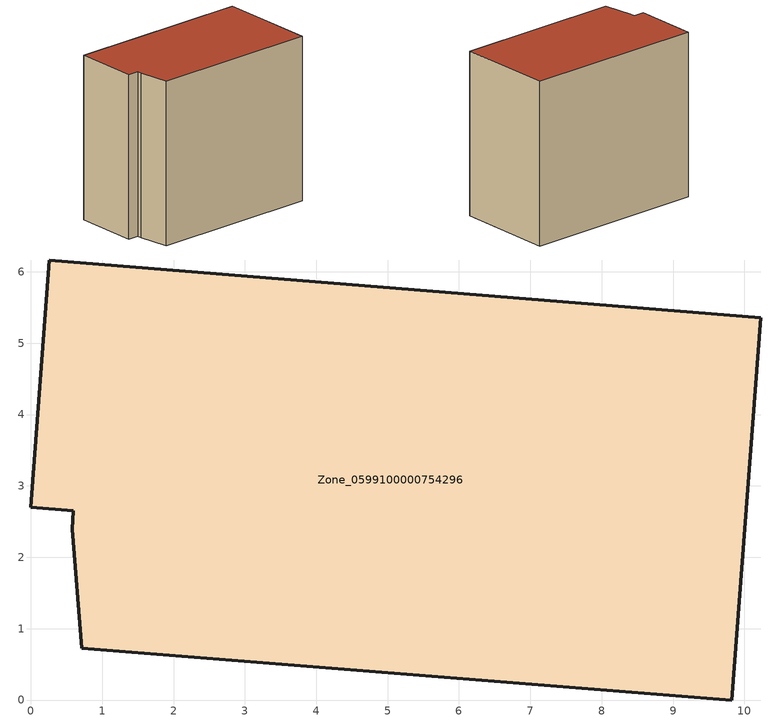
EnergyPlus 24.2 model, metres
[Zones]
Zone_0599100000754296
 floor ground (C_G): 0.26,6.17 10.23,5.36 9.82,0 0.71,0.73 0.58,2.4 0.6,2.65 0,2.7 z0
 wall outside (C_F): 10.23,5.36 0.26,6.17 0,2.7 0.6,2.65 0.58,2.4 0.71,0.73 9.82,0 10.23,5.36 z0:9.06
 roof outside (C_R): 0.71,0.73 9.82,0 10.23,5.36 0.26,6.17 0,2.7 0.6,2.65 0.58,2.4 z9.06
[BUILDING]
Pand.0599100000754296: North Axis=0; Terrain=City; Loads Convergence Tolerance Value=0.04; Temperature Convergence Tolerance Value=0.4; Solar Distribution=FullExterior; Maximum Number of Warmup Days=25; Minimum Number of Warmup Days=1
[Site:Location]
Rotterdam.The.Hague.AP_ZH_NLD Design_Conditions: Latitude=51.96; Longitude=4.45; Time Zone=1; Elevation=-4.5
[SITE:GROUNDTEMPERATURE:BUILDINGSURFACE]
18, 18, 18, 18, 18, 18, 18, 18, 18, 18, 18, 18
[MATERIAL] Thermal Absorptance=0.9; Solar Absorptance=0.7; Visible Absorptance=0.7
Name | Roughness | Thickness | Conductivity | Density | Specific Heat
G.TI.2006-2014 | MediumSmooth | 0.15 | 0.06 | 540 | 1210
F.TI.2006-2014 | Rough | 0.3 | 0.12 | 1920 | 840
R.TI.2006-2014 | MediumRough | 0.2 | 0.08 | 1500 | 1000
[CONSTRUCTION]
C_G: G.TI.2006-2014
C_F: F.TI.2006-2014
C_R: R.TI.2006-2014
[ZONE]
Zone_0599100000754296: Type=1; Multiplier=1; Ceiling Height=Autocalculate; Volume=Autocalculate; Floor Area=autocalculate; Part of Total Floor Area=Yes
[ZONEINFILTRATION:DESIGNFLOWRATE]
Infil_Zone_0599100000754296: Zone or ZoneList or Space or SpaceList=Zone_0599100000754296; Schedule=AlwaysOn; Design Flow Rate Calculation Method=Flow/Area; Flow Rate per Floor Area=0.0015; Constant Term Coefficient=1; Temperature Term Coefficient=0; Velocity Term Coefficient=0; Velocity Squared Term Coefficient=0
[HVACTEMPLATE:ZONE:IDEALLOADSAIRSYSTEM]
Zone_0599100000754296: Maximum Heating Supply Air Temperature=50; Minimum Cooling Supply Air Temperature=13; Maximum Heating Supply Air Humidity Ratio=0.0156; Minimum Cooling Supply Air Humidity Ratio=0.0077; Heating Limit=NoLimit; Cooling Limit=NoLimit; Dehumidification Control Type=ConstantSensibleHeatRatio; Cooling Sensible Heat Ratio=0.7; Dehumidification Setpoint=60; Humidification Control Type=None; Humidification Setpoint=30; Outdoor Air Method=None; Outdoor Air Flow Rate per Person=0.00944; Outdoor Air Flow Rate per Zone Floor Area=0; Outdoor Air Flow Rate per Zone=0; Demand Controlled Ventilation Type=None; Outdoor Air Economizer Type=NoEconomizer; Heat Recovery Type=None; Sensible Heat Recovery Effectiveness=0.7; Latent Heat Recovery Effectiveness=0.65
[ZONECONTROL:THERMOSTAT]
ThermostatControl_Zone_0599100000754296: Zone or ZoneList=Zone_0599100000754296; Control Type Schedule=DualSetpointControlType; Control 1=Thermostat_Zone_0599100000754296; Temperature Difference Between Cutout And Setpoint=0
[THERMOSTATSETPOINT:DUALSETPOINT]
Thermostat_Zone_0599100000754296: Heating Setpoint Temperature Schedule=HeatingSetpoint_Zone_0599100000754296; Cooling Setpoint Temperature Schedule=CoolingSetpoint_Zone_0599100000754296
[SCHEDULE:COMPACT]
HeatingSetpoint_Zone_0599100000754296: Through: 12/31, For: AllDays, Until: 24:00, 21
CoolingSetpoint_Zone_0599100000754296: Through: 12/31, For: AllDays, Until: 24:00, 24
DualSetpointControlType: Through: 12/31, For: AllDays, Until: 24:00, 4
AlwaysOn: Through: 12/31, For: AllDays, Until: 24:00, 1
